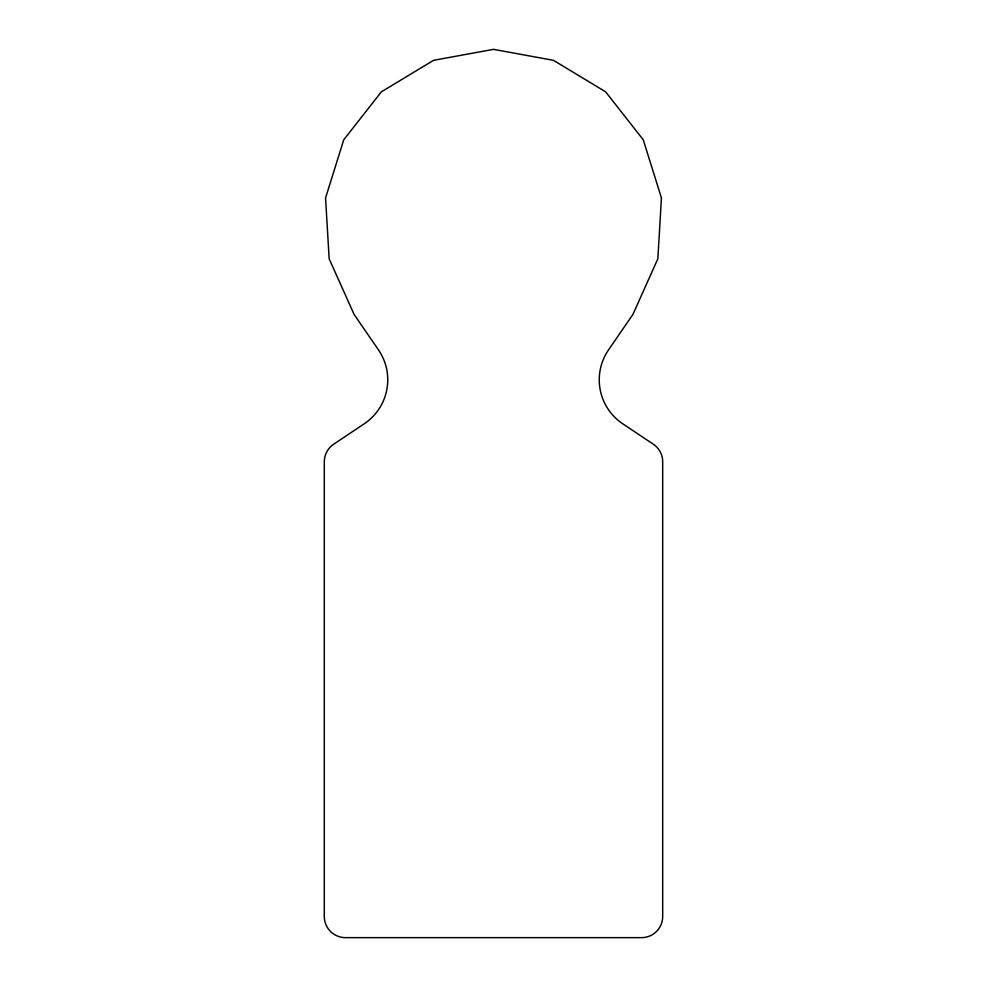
<?xml version="1.0" encoding="UTF-8"?>
<svg xmlns="http://www.w3.org/2000/svg" width="987" height="987" viewBox="0 0 987 987"><rect width="100%" height="100%" fill="white"/><g stroke="black" fill="none" stroke-linecap="round" stroke-linejoin="round"><path stroke-width="1.48" d="M661.438 197.943L657.848 258.779L632.938 314.397L608.547 349.867A52.879 52.879 0 0 0 622.76 423.793L653.295 444.187A21.146 21.146 0 0 1 662.696 461.78L662.696 916.504A21.146 21.146 0 0 1 641.55 937.65L345.45 937.65A21.146 21.146 0 0 1 324.304 916.504L324.304 461.78A21.146 21.146 0 0 1 333.705 444.187L364.24 423.793A52.879 52.879 0 0 0 378.453 349.867L354.062 314.397L329.152 258.779L325.562 197.943L343.76 139.772L381.377 91.828L433.552 60.33L493.5 49.35L553.448 60.33L605.623 91.828L643.24 139.772L661.438 197.943"/></g></svg>
